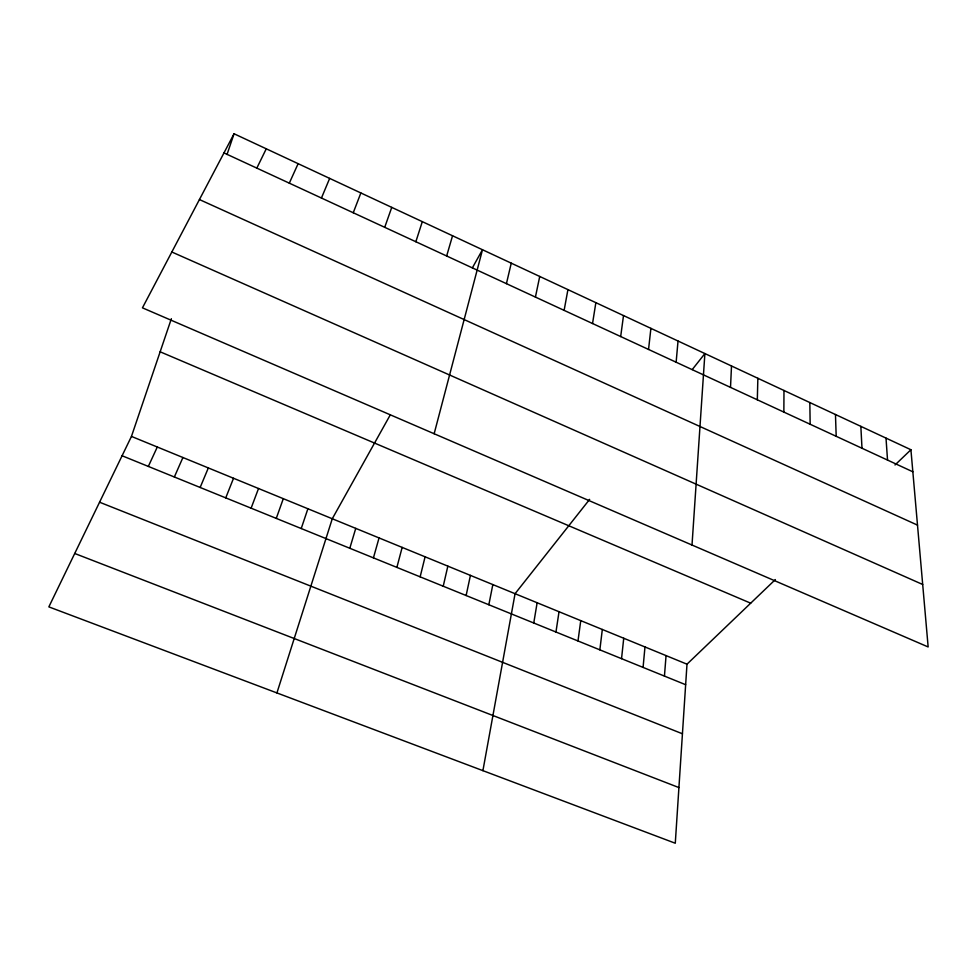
<?xml version="1.0" encoding="UTF-8"?>
<svg xmlns="http://www.w3.org/2000/svg" width="977" height="977" viewBox="0 0 977 977"><rect width="100%" height="100%" fill="white"/><g stroke="black" fill="none" stroke-linecap="round" stroke-linejoin="round"><path stroke-width="1.47" d="M783.859 412.086L783.981 390.482M757.322 399.801L757.859 378.294M730.515 387.393L731.504 365.984M775.347 579.569L686.99 664.189L675.278 843.236L48.85 606.876L131.455 436.414L171.366 318.71M692.009 545.032L704.893 353.564L692.229 369.587M664.445 676.084L666.058 655.604M676.133 362.223L678.026 341.022M643.074 667.401L644.979 646.957M621.543 658.657L623.729 638.25M648.545 349.448L650.902 328.357M599.854 649.852L602.32 629.469M620.676 336.552L623.509 315.571M577.993 640.961L580.753 620.627M555.962 632.021L559.027 611.724M592.538 323.521L595.86 302.662M533.76 622.996L537.13 602.748M482.907 770.658L515.062 593.698L589.644 499.357M564.12 310.368L567.93 289.619M488.842 604.751L492.835 584.576M535.42 297.081L539.731 276.454M466.127 595.518L470.425 575.392M443.228 586.212L447.845 566.135M506.428 283.66L511.252 263.167M420.147 576.845L425.093 556.805M434.154 433.739L482.491 249.733L472.392 267.82M396.882 567.393L402.158 547.401M373.434 557.867L379.052 537.924M446.648 255.998L452.546 235.762M349.803 548.268L355.75 528.374M276.918 692.937L332.278 518.75L390.312 414.822M415.848 241.734L422.308 221.645M301.234 528.533L307.889 508.761M227.018 154.513L234.053 133.764L910.918 449.738L928.15 646.957L142.447 307.84L234.053 133.764M384.718 227.323L391.753 207.38M276.271 518.396L283.306 498.673M251.113 508.174L258.526 488.512M353.247 212.754L360.867 192.957M225.748 497.867L233.527 478.266M200.151 487.474L208.333 467.934M321.445 198.038L329.664 178.388M174.358 476.984L182.919 457.517M289.302 183.163L298.132 163.672M148.333 466.42L157.297 447.014M256.817 168.117L266.269 148.797M895.017 464.979L910.918 449.738M74.728 553.483L678.917 787.572M99.569 502.215L682.434 733.776M122.088 455.758L685.646 684.706M131.455 436.414L686.99 664.189M160.143 351.793L750.69 603.188M171.83 252.005L922.691 584.49M199.43 199.552L917.513 525.125M223.977 152.913L912.848 471.793M886.005 438.111L887.531 460.082M860.847 426.363L861.983 448.248M835.469 414.517L836.19 436.316M809.835 402.548L810.153 424.262"/></g></svg>
